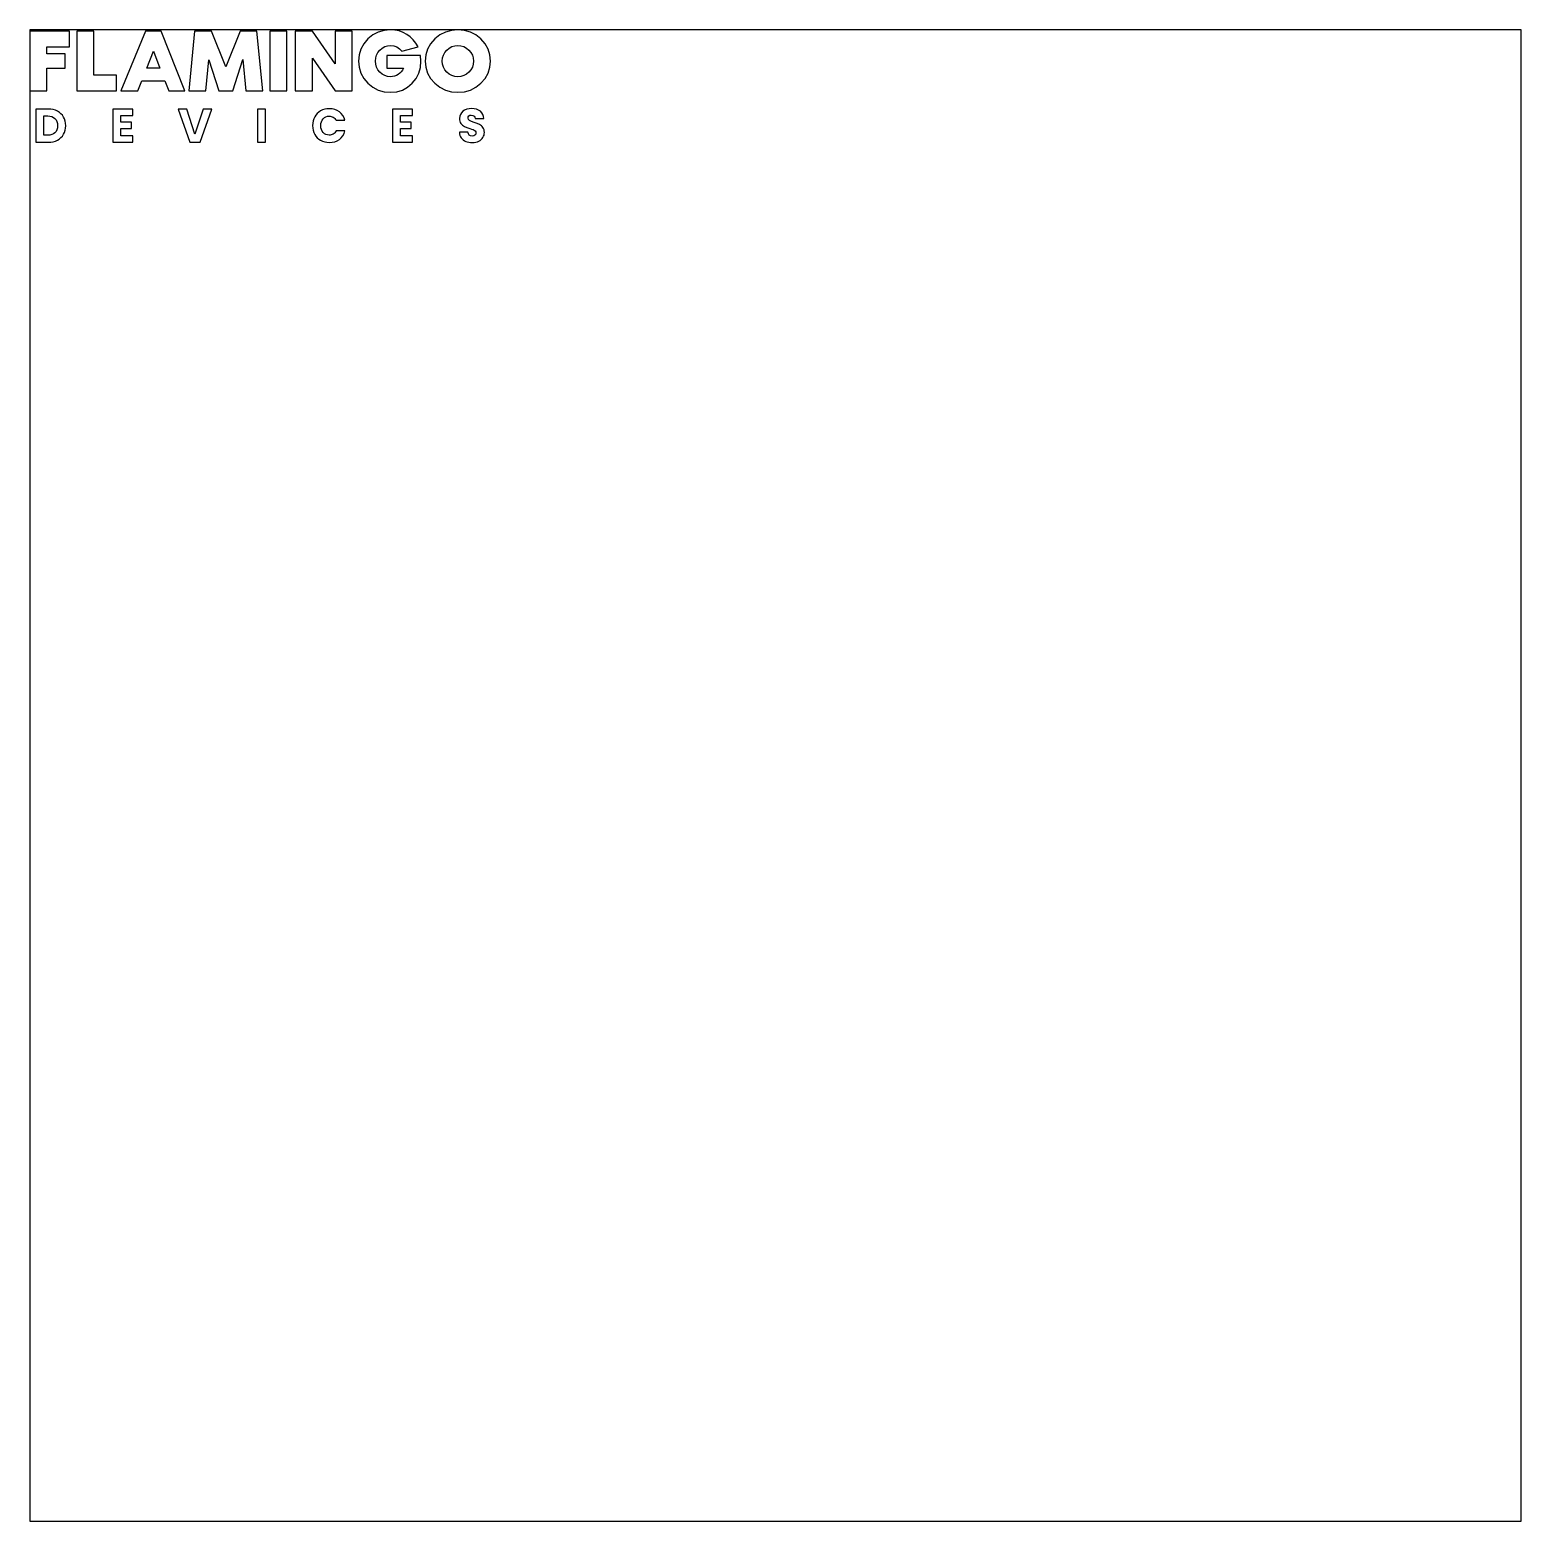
# Model space of a CAD drawing. Extents: x 0 to 141, y -130 to 11.
import ezdxf

# ---------------------------------------------------------------- set-up
doc = ezdxf.new("R2010")
doc.units = 0

msp = doc.modelspace()

# ---------------------------------------------------------------- linework, layer by layer
at = {"layer": '1'}
for p, q in [((-0.000001, 10.5313), (-0.000001, 4.88928)), ((3.76024, 10.5313), (-0.000001, 10.5313)), ((3.76024, 9.05357), (3.76024, 10.5313)), ((4.43311, 10.5313), (4.43311, 4.88928)), ((6.04443, 10.5313), (4.43311, 10.5313)), ((6.04443, 6.36696), (6.04443, 10.5313)), ((10.9315, 10.5315), (8.59741, 4.88947)), ((12.4414, 10.5315), (10.9315, 10.5315)), ((14.6644, 4.88947), (12.4414, 10.5315)), ((15.5899, 10.5313), (15.0507, 4.88928)), ((17.1996, 10.5313), (15.5899, 10.5313)), ((18.5437, 7.1718), (17.1996, 10.5313)), ((19.8878, 10.5313), (18.5437, 7.1718)), ((21.4814, 10.5313), (19.8878, 10.5313)), ((22.0368, 4.88928), (21.4814, 10.5313)), ((22.708, 10.5298), (22.708, 4.88772)), ((24.3194, 10.5297), (22.708, 10.5298)), ((24.3194, 4.88772), (24.3194, 10.5297)), ((25.1194, 10.5313), (25.1194, 4.88928)), ((26.7323, 10.5313), (25.1194, 10.5313)), ((28.8812, 7.44062), (26.7323, 10.5313)), ((30.4927, 10.5313), (28.8812, 10.5313)), ((28.8812, 10.5313), (28.8812, 7.44062)), ((30.4927, 4.88928), (30.4927, 10.5313)), ((32.4499, 10.1789), (31.9848, 9.80039)), ((32.9604, 10.4496), (32.4499, 10.1789)), ((33.5167, 10.6122), (32.9604, 10.4496)), ((34.1192, 10.6664), (33.5167, 10.6122)), ((34.1195, 10.6663), (34.1192, 10.6664)), ((34.544, 10.6393), (34.1195, 10.6663)), ((34.1195, 10.6663), (34.1195, 10.6663)), ((34.1195, 10.6663), (34.1195, 10.6663)), ((34.1195, 10.6663), (34.1195, 10.6663)), ((34.9436, 10.5581), (34.544, 10.6393)), ((35.3178, 10.4228), (34.9436, 10.5581)), ((35.6664, 10.2333), (35.3178, 10.4228)), ((35.9847, 9.99702), (35.6664, 10.2333)), ((36.2681, 9.7216), (35.9847, 9.99702)), ((38.7956, 10.1791), (38.319, 9.80065)), ((39.3183, 10.4498), (38.7956, 10.1791)), ((39.887, 10.6124), (39.3183, 10.4498)), ((40.5017, 10.6667), (39.887, 10.6124)), ((41.1164, 10.6124), (40.5017, 10.6667)), ((40.5017, 10.6667), (40.5017, 10.6667)), ((41.685, 10.4498), (41.1164, 10.6124)), ((42.2077, 10.1791), (41.685, 10.4498)), ((42.6844, 9.80065), (42.2077, 10.1791)), ((1.6113, 8.38071), (1.6113, 9.05357)), ((1.6113, 9.05357), (3.76024, 9.05357)), ((11.0715, 7.03845), (11.6929, 8.65297)), ((11.6929, 8.65297), (12.3126, 7.03845)), ((31.3196, 8.8454), (31.1531, 8.30005)), ((31.5967, 9.3455), (31.3196, 8.8454)), ((31.9848, 9.80039), (31.5967, 9.3455)), ((32.8125, 8.27803), (32.9415, 8.52838)), ((32.9415, 8.52838), (33.1213, 8.75569)), ((33.1213, 8.75569), (33.3383, 8.94495)), ((33.3383, 8.94495), (33.5768, 9.07966)), ((33.5768, 9.07966), (33.837, 9.16024)), ((33.837, 9.16024), (34.1195, 9.18699)), ((34.1195, 9.18699), (34.4401, 9.15316)), ((34.4401, 9.15316), (34.7291, 9.05136)), ((34.7291, 9.05136), (34.9865, 8.88139)), ((34.9865, 8.88139), (35.2123, 8.64287)), ((35.2123, 8.64287), (36.732, 9.05335)), ((36.517, 9.40704), (36.2681, 9.7216)), ((36.732, 9.05335), (36.517, 9.40704)), ((37.6385, 8.84564), (37.4681, 8.3003)), ((37.9222, 9.34575), (37.6385, 8.84564)), ((38.319, 9.80065), (37.9222, 9.34575)), ((39.1315, 8.27784), (39.2661, 8.52815)), ((39.2661, 8.52815), (39.4555, 8.75598)), ((39.4555, 8.75598), (39.6832, 8.94497)), ((39.6832, 8.94497), (39.9336, 9.08029)), ((39.9336, 9.08029), (40.2062, 9.16179)), ((40.2062, 9.16179), (40.5017, 9.189)), ((40.5017, 9.189), (40.7969, 9.16179)), ((40.5017, 9.189), (40.5017, 9.189)), ((40.7969, 9.16179), (41.0689, 9.08029)), ((41.0689, 9.08029), (41.3187, 8.94497)), ((41.3187, 8.94497), (41.5465, 8.75598)), ((41.5465, 8.75598), (41.7353, 8.52815)), ((41.7353, 8.52815), (41.8707, 8.27784)), ((43.0809, 9.34575), (42.6844, 9.80065)), ((43.364, 8.84564), (43.0809, 9.34575)), ((43.5339, 8.3003), (43.364, 8.84564)), ((3.35782, 8.38071), (1.6113, 8.38071)), ((3.35782, 7.0382), (3.35782, 8.38071)), ((16.662, 4.88928), (16.9437, 7.83985)), ((16.9437, 7.83985), (17.8789, 4.88928)), ((19.215, 4.88928), (20.1502, 7.8479)), ((20.1502, 7.8479), (20.4416, 4.88928)), ((26.7323, 4.88928), (26.7323, 7.97827)), ((26.7323, 7.97827), (28.8812, 4.88928)), ((31.1531, 8.30005), (31.0978, 7.70938)), ((31.0978, 7.70938), (31.1531, 7.11925)), ((31.1531, 7.11925), (31.3196, 6.57386)), ((32.7092, 7.70938), (32.7352, 8.00491)), ((32.7352, 7.41426), (32.7092, 7.70938)), ((32.7352, 8.00491), (32.8125, 8.27803)), ((32.8125, 7.14203), (32.7352, 7.41426)), ((32.9415, 6.89226), (32.8125, 7.14203)), ((36.9589, 8.24703), (33.7845, 8.24703)), ((33.7845, 8.24703), (33.7845, 7.03814)), ((36.8032, 6.56898), (36.9573, 7.11578)), ((36.9573, 7.11578), (37.0086, 7.70938)), ((37.0086, 7.70938), (36.9589, 8.24703)), ((37.4681, 8.3003), (37.4111, 7.70966)), ((37.4111, 7.70966), (37.4681, 7.11925)), ((37.4681, 7.11925), (37.6385, 6.57445)), ((39.024, 7.70969), (39.0508, 8.00504)), ((39.0508, 7.41457), (39.024, 7.70969)), ((39.0508, 8.00504), (39.1315, 8.27784)), ((39.1315, 7.14231), (39.0508, 7.41457)), ((39.2661, 6.89257), (39.1315, 7.14231)), ((41.8707, 7.14231), (41.7353, 6.89257)), ((41.8707, 8.27784), (41.9523, 8.00504)), ((41.9523, 7.41457), (41.8707, 7.14231)), ((41.9523, 8.00504), (41.9794, 7.70969)), ((41.9794, 7.70969), (41.9523, 7.41457)), ((43.364, 6.57445), (43.5339, 7.11925)), ((43.5909, 7.70966), (43.5339, 8.3003)), ((43.5339, 7.11925), (43.5909, 7.70966)), ((1.6113, 4.88928), (1.6113, 7.0382)), ((1.6113, 7.0382), (3.35782, 7.0382)), ((8.19336, 6.36696), (6.04443, 6.36696)), ((8.19336, 4.88928), (8.19336, 6.36696)), ((10.2329, 4.88947), (10.595, 5.82956)), ((10.595, 5.82956), (12.7778, 5.82956)), ((12.3126, 7.03845), (11.0715, 7.03845)), ((12.7778, 5.82956), (13.14, 4.88947)), ((31.3196, 6.57386), (31.5967, 6.07348)), ((31.5967, 6.07348), (31.9848, 5.6184)), ((33.1213, 6.66468), (32.9415, 6.89226)), ((33.3383, 6.4757), (33.1213, 6.66468)), ((33.5768, 6.34038), (33.3383, 6.4757)), ((33.837, 6.25887), (33.5768, 6.34038)), ((33.7845, 7.03814), (35.3458, 7.03814)), ((34.1195, 6.23167), (33.837, 6.25887)), ((34.3202, 6.24552), (34.1195, 6.23167)), ((34.5098, 6.28673), (34.3202, 6.24552)), ((34.6882, 6.35517), (34.5098, 6.28673)), ((34.855, 6.4505), (34.6882, 6.35517)), ((35.0065, 6.56892), (34.855, 6.4505)), ((35.1389, 6.70639), (35.0065, 6.56892)), ((35.2521, 6.8628), (35.1389, 6.70639)), ((35.3458, 7.03814), (35.2521, 6.8628)), ((36.1859, 5.61518), (36.5461, 6.06882)), ((36.5461, 6.06882), (36.8032, 6.56898)), ((37.6385, 6.57445), (37.9222, 6.07492)), ((37.9222, 6.07492), (38.319, 5.62026)), ((39.4555, 6.66499), (39.2661, 6.89257)), ((39.6832, 6.47548), (39.4555, 6.66499)), ((39.9336, 6.34015), (39.6832, 6.47548)), ((40.2062, 6.25896), (39.9336, 6.34015)), ((40.5017, 6.23189), (40.2062, 6.25896)), ((40.7969, 6.25896), (40.5017, 6.23189)), ((41.0689, 6.34015), (40.7969, 6.25896)), ((41.3187, 6.47548), (41.0689, 6.34015)), ((41.5465, 6.66499), (41.3187, 6.47548)), ((41.7353, 6.89257), (41.5465, 6.66499)), ((42.6844, 5.62026), (43.0809, 6.07492)), ((43.0809, 6.07492), (43.364, 6.57445)), ((-0.000001, 4.88928), (1.6113, 4.88928)), ((4.43311, 4.88928), (8.19336, 4.88928)), ((8.59741, 4.88947), (10.2329, 4.88947)), ((13.14, 4.88947), (14.6644, 4.88947)), ((15.0507, 4.88928), (16.662, 4.88928)), ((17.8789, 4.88928), (19.215, 4.88928)), ((20.4416, 4.88928), (22.0368, 4.88928)), ((22.708, 4.88772), (24.3194, 4.88772)), ((25.1194, 4.88928), (26.7323, 4.88928)), ((28.8812, 4.88928), (30.4927, 4.88928)), ((31.9848, 5.6184), (32.4499, 5.24042)), ((32.4499, 5.24042), (32.9604, 4.97084)), ((32.9604, 4.97084), (33.5167, 4.80935)), ((33.5167, 4.80935), (34.1192, 4.75553)), ((34.1192, 4.75553), (34.7147, 4.80918)), ((34.7147, 4.80918), (35.2577, 4.97016)), ((35.2577, 4.97016), (35.7482, 5.23872)), ((35.7482, 5.23872), (36.1859, 5.61518)), ((38.319, 5.62026), (38.7956, 5.24174)), ((38.7956, 5.24174), (39.3183, 4.97109)), ((39.3183, 4.97109), (39.887, 4.80851)), ((39.887, 4.80851), (40.5017, 4.75423)), ((40.5017, 4.75423), (41.1164, 4.80851)), ((41.1164, 4.80851), (41.685, 4.97109)), ((41.685, 4.97109), (42.2077, 5.24174)), ((42.2077, 5.24174), (42.6844, 5.62026)), ((0.577881, 3.16549), (0.577881, 0.031418)), ((1.75147, 3.16499), (0.577881, 3.16549)), ((1.99149, 3.15268), (1.75147, 3.16499)), ((2.21624, 3.11546), (1.99149, 3.15268)), ((2.42551, 3.05348), (2.21624, 3.11546)), ((2.6191, 2.9672), (2.42551, 3.05348)), ((2.79339, 2.85988), (2.6191, 2.9672)), ((2.94688, 2.73271), (2.79339, 2.85988)), ((7.84083, 3.16547), (7.84083, 0.03139)), ((9.76121, 3.16547), (7.84083, 3.16547)), ((9.76121, 2.55378), (9.76121, 3.16547)), ((14.8495, 3.16549), (14.0366, 3.16547)), ((14.0366, 3.16547), (15.1489, 0.03139)), ((15.6254, 0.799231), (14.8495, 3.16549)), ((16.4077, 3.16547), (15.6254, 0.799231)), ((16.1034, 0.03139), (17.2157, 3.16547)), ((17.2157, 3.16547), (16.4077, 3.16547)), ((21.5507, 3.16547), (21.5507, 0.03139)), ((22.3137, 3.16547), (21.5507, 3.16547)), ((22.3137, 0.03139), (22.3137, 3.16547)), ((27.3462, 2.88683), (27.1963, 2.75517)), ((27.5162, 2.99814), (27.3462, 2.88683)), ((27.702, 3.08735), (27.5162, 2.99814)), ((27.8995, 3.1507), (27.702, 3.08735)), ((28.109, 3.18852), (27.8995, 3.1507)), ((28.3309, 3.20083), (28.109, 3.18852)), ((28.5992, 3.18389), (28.3306, 3.20232)), ((28.3306, 3.20232), (28.3309, 3.20083)), ((28.8485, 3.12869), (28.5992, 3.18389)), ((29.0776, 3.03657), (28.8485, 3.12869)), ((29.2867, 2.90771), (29.0776, 3.03657)), ((29.4682, 2.74704), (29.2867, 2.90771)), ((34.3027, 3.16547), (34.3027, 0.03139)), ((36.2232, 3.16547), (34.3027, 3.16547)), ((36.2232, 2.55378), (36.2232, 3.16547)), ((40.8333, 2.82638), (40.7348, 2.66703)), ((40.9716, 2.96246), (40.8333, 2.82638)), ((41.1423, 3.07089), (40.9716, 2.96246)), ((41.3371, 3.14839), (41.1423, 3.07089)), ((41.5552, 3.19405), (41.3359, 3.14746)), ((41.3359, 3.14746), (41.3371, 3.14839)), ((41.7993, 3.2096), (41.5552, 3.19405)), ((42.0443, 3.19405), (41.7993, 3.2096)), ((42.265, 3.14746), (42.0443, 3.19405)), ((42.4609, 3.06996), (42.265, 3.14746)), ((42.6319, 2.96156), (42.4609, 3.06996)), ((42.7719, 2.82499), (42.6319, 2.96156)), ((42.8749, 2.66458), (42.7719, 2.82499)), ((1.34072, 0.693454), (1.34088, 2.51359)), ((1.34088, 2.51359), (1.70306, 2.51359)), ((1.70306, 2.51359), (1.90762, 2.49818)), ((1.90762, 2.49818), (2.08812, 2.45328)), ((2.08812, 2.45328), (2.2447, 2.3784)), ((2.2447, 2.3784), (2.37757, 2.27336)), ((2.37757, 2.27336), (2.48336, 2.14035)), ((2.48336, 2.14035), (2.55871, 1.98321)), ((2.55871, 1.98321), (2.60393, 1.80214)), ((2.60393, 1.80214), (2.61932, 1.59735)), ((2.61932, 1.59735), (2.60393, 1.39353)), ((3.07972, 2.58553), (2.94688, 2.73271)), ((3.19216, 2.41837), (3.07972, 2.58553)), ((3.28089, 2.23346), (3.19216, 2.41837)), ((3.34422, 2.03508), (3.28089, 2.23346)), ((3.3822, 1.82308), (3.34422, 2.03508)), ((3.39451, 1.59741), (3.3822, 1.82308)), ((3.3822, 1.37423), (3.39451, 1.59741)), ((8.60385, 1.91957), (8.60385, 2.55378)), ((8.60385, 2.55378), (9.76121, 2.55378)), ((9.62761, 1.91957), (8.60385, 1.91957)), ((9.62761, 1.3304), (9.62761, 1.91957)), ((26.7674, 1.82824), (26.7551, 1.60252)), ((26.7551, 1.60252), (26.7674, 1.3766)), ((26.8052, 2.04185), (26.7674, 1.82824)), ((26.8681, 2.24308), (26.8052, 2.04185)), ((26.9561, 2.43152), (26.8681, 2.24308)), ((27.0663, 2.60339), (26.9561, 2.43152)), ((27.1963, 2.75517), (27.0663, 2.60339)), ((27.5319, 1.60354), (27.5457, 1.79858)), ((27.5457, 1.40869), (27.5319, 1.60354)), ((27.5457, 1.79858), (27.5864, 1.97282)), ((27.5864, 1.97282), (27.6544, 2.1263)), ((27.6544, 2.1263), (27.7496, 2.25871)), ((27.7496, 2.25871), (27.8676, 2.36635)), ((27.8676, 2.36635), (28.002, 2.4434)), ((28.002, 2.4434), (28.1531, 2.48968)), ((28.1531, 2.48968), (28.321, 2.50507)), ((28.321, 2.50507), (28.4277, 2.49894)), ((28.4277, 2.49894), (28.5284, 2.47986)), ((28.5284, 2.47986), (28.623, 2.44817)), ((28.623, 2.44817), (28.7121, 2.40389)), ((28.7121, 2.40389), (28.7929, 2.34637)), ((28.7929, 2.34637), (28.8643, 2.27717)), ((28.8643, 2.27717), (28.9258, 2.19643)), ((28.9258, 2.19643), (28.9777, 2.10448)), ((28.9777, 2.10448), (29.1874, 2.10448)), ((29.1874, 2.10448), (29.3971, 2.10448)), ((29.3971, 2.10448), (29.6065, 2.10448)), ((29.6172, 2.55953), (29.4682, 2.74704)), ((29.6065, 2.10448), (29.8162, 2.10448)), ((29.7332, 2.34533), (29.6172, 2.55953)), ((29.8162, 2.10448), (29.7332, 2.34533)), ((35.0658, 1.91957), (35.0658, 2.55378)), ((35.0658, 2.55378), (36.2232, 2.55378)), ((36.0894, 1.91957), (35.0658, 1.91957)), ((36.0894, 1.3304), (36.0894, 1.91957)), ((40.6758, 2.48401), (40.6563, 2.2768)), ((40.6563, 2.2768), (40.664, 2.13657)), ((40.664, 2.13657), (40.6894, 2.01016)), ((40.7348, 2.66703), (40.6758, 2.48401)), ((40.6894, 2.01016), (40.732, 1.89758)), ((40.732, 1.89758), (40.7927, 1.79886)), ((40.7927, 1.79886), (40.9442, 1.63839)), ((40.9442, 1.63839), (41.1223, 1.52197)), ((41.1223, 1.52197), (41.3435, 1.42864)), ((41.3435, 1.42864), (41.6198, 1.33528)), ((41.4632, 2.31115), (41.4835, 2.43341)), ((41.4982, 2.17597), (41.4632, 2.31115)), ((41.4835, 2.43341), (41.5467, 2.52366)), ((41.6046, 2.07448), (41.4982, 2.17597)), ((41.5467, 2.52366), (41.645, 2.57825)), ((41.7875, 1.98651), (41.6046, 2.07448)), ((41.645, 2.57825), (41.7705, 2.59625)), ((41.7705, 2.59625), (41.917, 2.57517)), ((42.0505, 1.89101), (41.7875, 1.98651)), ((41.917, 2.57517), (42.0344, 2.51088)), ((42.0344, 2.51088), (42.1134, 2.40694)), ((42.326, 1.7909), (42.0505, 1.89101)), ((42.1134, 2.40694), (42.1456, 2.27099)), ((42.1456, 2.27099), (42.97, 2.27099)), ((42.5447, 1.69464), (42.326, 1.7909)), ((42.7216, 1.58053), (42.5447, 1.69464)), ((42.8007, 1.50781), (42.7216, 1.58053)), ((42.8732, 1.4243), (42.8007, 1.50781)), ((42.9336, 1.32803), (42.8732, 1.4243)), ((42.9409, 2.48), (42.8749, 2.66458)), ((42.97, 2.27099), (42.9409, 2.48)), ((0.577881, 0.031418), (1.75135, 0.031418)), ((1.70289, 0.693454), (1.34072, 0.693454)), ((1.90745, 0.707283), (1.70289, 0.693454)), ((1.75135, 0.031418), (1.98963, 0.043723)), ((2.08795, 0.751112), (1.90745, 0.707283)), ((1.98963, 0.043723), (2.2131, 0.080779)), ((2.24455, 0.824462), (2.08795, 0.751112)), ((2.2131, 0.080779), (2.42179, 0.142134)), ((2.37741, 0.927642), (2.24455, 0.824462)), ((2.48321, 1.05837), (2.37741, 0.927642)), ((2.42179, 0.142134), (2.61577, 0.227647)), ((2.55871, 1.21376), (2.48321, 1.05837)), ((2.60393, 1.39353), (2.55871, 1.21376)), ((2.61577, 0.227647), (2.79161, 0.336048)), ((2.79161, 0.336048), (2.94609, 0.4646)), ((2.94609, 0.4646), (3.07944, 0.613021)), ((3.07944, 0.613021), (3.19199, 0.781282)), ((3.19199, 0.781282), (3.28072, 0.966476)), ((3.28072, 0.966476), (3.34408, 1.16403)), ((3.34408, 1.16403), (3.3822, 1.37423)), ((7.84083, 0.03139), (9.76121, 0.03139)), ((8.60385, 0.643078), (8.60385, 1.3304)), ((8.60385, 1.3304), (9.62761, 1.3304)), ((9.76121, 0.643078), (8.60385, 0.643078)), ((9.76121, 0.03139), (9.76121, 0.643078)), ((15.1489, 0.03139), (16.1034, 0.03139)), ((21.5507, 0.03139), (22.3137, 0.03139)), ((26.7674, 1.3766), (26.8052, 1.16386)), ((26.8052, 1.16386), (26.8681, 0.963964)), ((26.8681, 0.963964), (26.9559, 0.776738)), ((26.9559, 0.776738), (27.0662, 0.605909)), ((27.0662, 0.605909), (27.1961, 0.455202)), ((27.1961, 0.455202), (27.3461, 0.324477)), ((27.3461, 0.324477), (27.5161, 0.213451)), ((27.5161, 0.213451), (27.7019, 0.123959)), ((27.5864, 1.2347), (27.5457, 1.40869)), ((27.6544, 1.08137), (27.5864, 1.2347)), ((27.7496, 0.948357), (27.6544, 1.08137)), ((27.7019, 0.123959), (27.8994, 0.060148)), ((27.8676, 0.840718), (27.7496, 0.948357)), ((28.002, 0.763671), (27.8676, 0.840718)), ((27.8994, 0.060148), (28.1089, 0.021851)), ((28.1531, 0.717387), (28.002, 0.763671)), ((28.1089, 0.021851), (28.3306, 0.009546)), ((28.321, 0.702006), (28.1531, 0.717387)), ((28.4277, 0.70813), (28.321, 0.702006)), ((28.3306, 0.009546), (28.5992, 0.027834)), ((28.5284, 0.727518), (28.4277, 0.70813)), ((28.623, 0.759635), (28.5284, 0.727518)), ((28.5992, 0.027834), (28.8485, 0.082895)), ((28.7121, 0.804706), (28.623, 0.759635)), ((28.7929, 0.861433), (28.7121, 0.804706)), ((28.8643, 0.930493), (28.7929, 0.861433)), ((28.8485, 0.082895), (29.0776, 0.174392)), ((28.9258, 1.01138), (28.8643, 0.930493)), ((28.9777, 1.10412), (28.9258, 1.01138)), ((29.1874, 1.10412), (28.9777, 1.10412)), ((29.0776, 0.174392), (29.2867, 0.302464)), ((29.3971, 1.10412), (29.1874, 1.10412)), ((29.2867, 0.302464), (29.4682, 0.462371)), ((29.6065, 1.10412), (29.3971, 1.10412)), ((29.4682, 0.462371), (29.6172, 0.649371)), ((29.8162, 1.10412), (29.6065, 1.10412)), ((29.6172, 0.649371), (29.7332, 0.863352)), ((29.7332, 0.863352), (29.8162, 1.10412)), ((34.3027, 0.03139), (36.2232, 0.03139)), ((35.0658, 0.643078), (35.0658, 1.3304)), ((35.0658, 1.3304), (36.0894, 1.3304)), ((36.2232, 0.643078), (35.0658, 0.643078)), ((36.2232, 0.03139), (36.2232, 0.643078)), ((41.457, 0.968395), (40.6456, 0.968395)), ((40.6456, 0.968395), (40.6594, 0.820144)), ((40.6594, 0.820144), (40.693, 0.683125)), ((40.693, 0.683125), (40.7455, 0.557028)), ((40.7455, 0.557028), (40.8175, 0.441853)), ((40.8175, 0.441853), (40.9058, 0.339435)), ((40.9058, 0.339435), (41.0074, 0.250112)), ((41.0074, 0.250112), (41.1228, 0.174138)), ((41.1228, 0.174138), (41.2521, 0.111851)), ((41.2521, 0.111851), (41.3924, 0.063422)), ((41.3924, 0.063422), (41.5419, 0.028652)), ((41.4971, 0.815374), (41.457, 0.968395)), ((41.5795, 0.702655), (41.4971, 0.815374)), ((41.5419, 0.028652), (41.7006, 0.007711)), ((41.6969, 0.634555), (41.5795, 0.702655)), ((41.6198, 1.33528), (41.8055, 1.27641)), ((41.8467, 0.612372), (41.6969, 0.634555)), ((41.7006, 0.007711), (41.8685, 0.000035)), ((41.8055, 1.27641), (41.9433, 1.22412)), ((41.998, 0.631761), (41.8467, 0.612372)), ((41.8685, 0.000035), (42.0389, 0.007711)), ((41.9433, 1.22412), (42.0477, 1.16784)), ((42.114, 0.689588), (41.998, 0.631761)), ((42.0389, 0.007711), (42.1978, 0.0317)), ((42.0477, 1.16784), (42.1349, 1.09847)), ((42.1874, 0.782919), (42.114, 0.689588)), ((42.1349, 1.09847), (42.1933, 1.01174)), ((42.2122, 0.905347), (42.1874, 0.782919)), ((42.1933, 1.01174), (42.2122, 0.905347)), ((42.1978, 0.0317), (42.3449, 0.071973)), ((42.3449, 0.071973), (42.4803, 0.128418)), ((42.4803, 0.128418), (42.602, 0.198832)), ((42.602, 0.198832), (42.7081, 0.280648)), ((42.7081, 0.280648), (42.799, 0.373697)), ((42.799, 0.373697), (42.8746, 0.477808)), ((42.8746, 0.477808), (42.9342, 0.589738)), ((42.977, 1.21932), (42.9336, 1.32803)), ((42.9342, 0.589738), (42.9768, 0.708158)), ((42.9768, 0.708158), (43.0027, 0.832872)), ((43.0027, 1.09799), (42.977, 1.21932)), ((43.012, 0.963879), (43.0027, 1.09799)), ((43.0027, 0.832872), (43.012, 0.963879))]:
    msp.add_line(p, q, dxfattribs=at)
at = {"layer": 'Layer 1'}
for p, q in [((141.111, 10.6667), (0, 10.6667)), ((0, 10.6667), (0, -130.444)), ((141.111, -130.444), (141.111, 10.6667)), ((0, -130.444), (141.111, -130.444))]:
    msp.add_line(p, q, dxfattribs=at)

doc.saveas('drawing.dxf')
